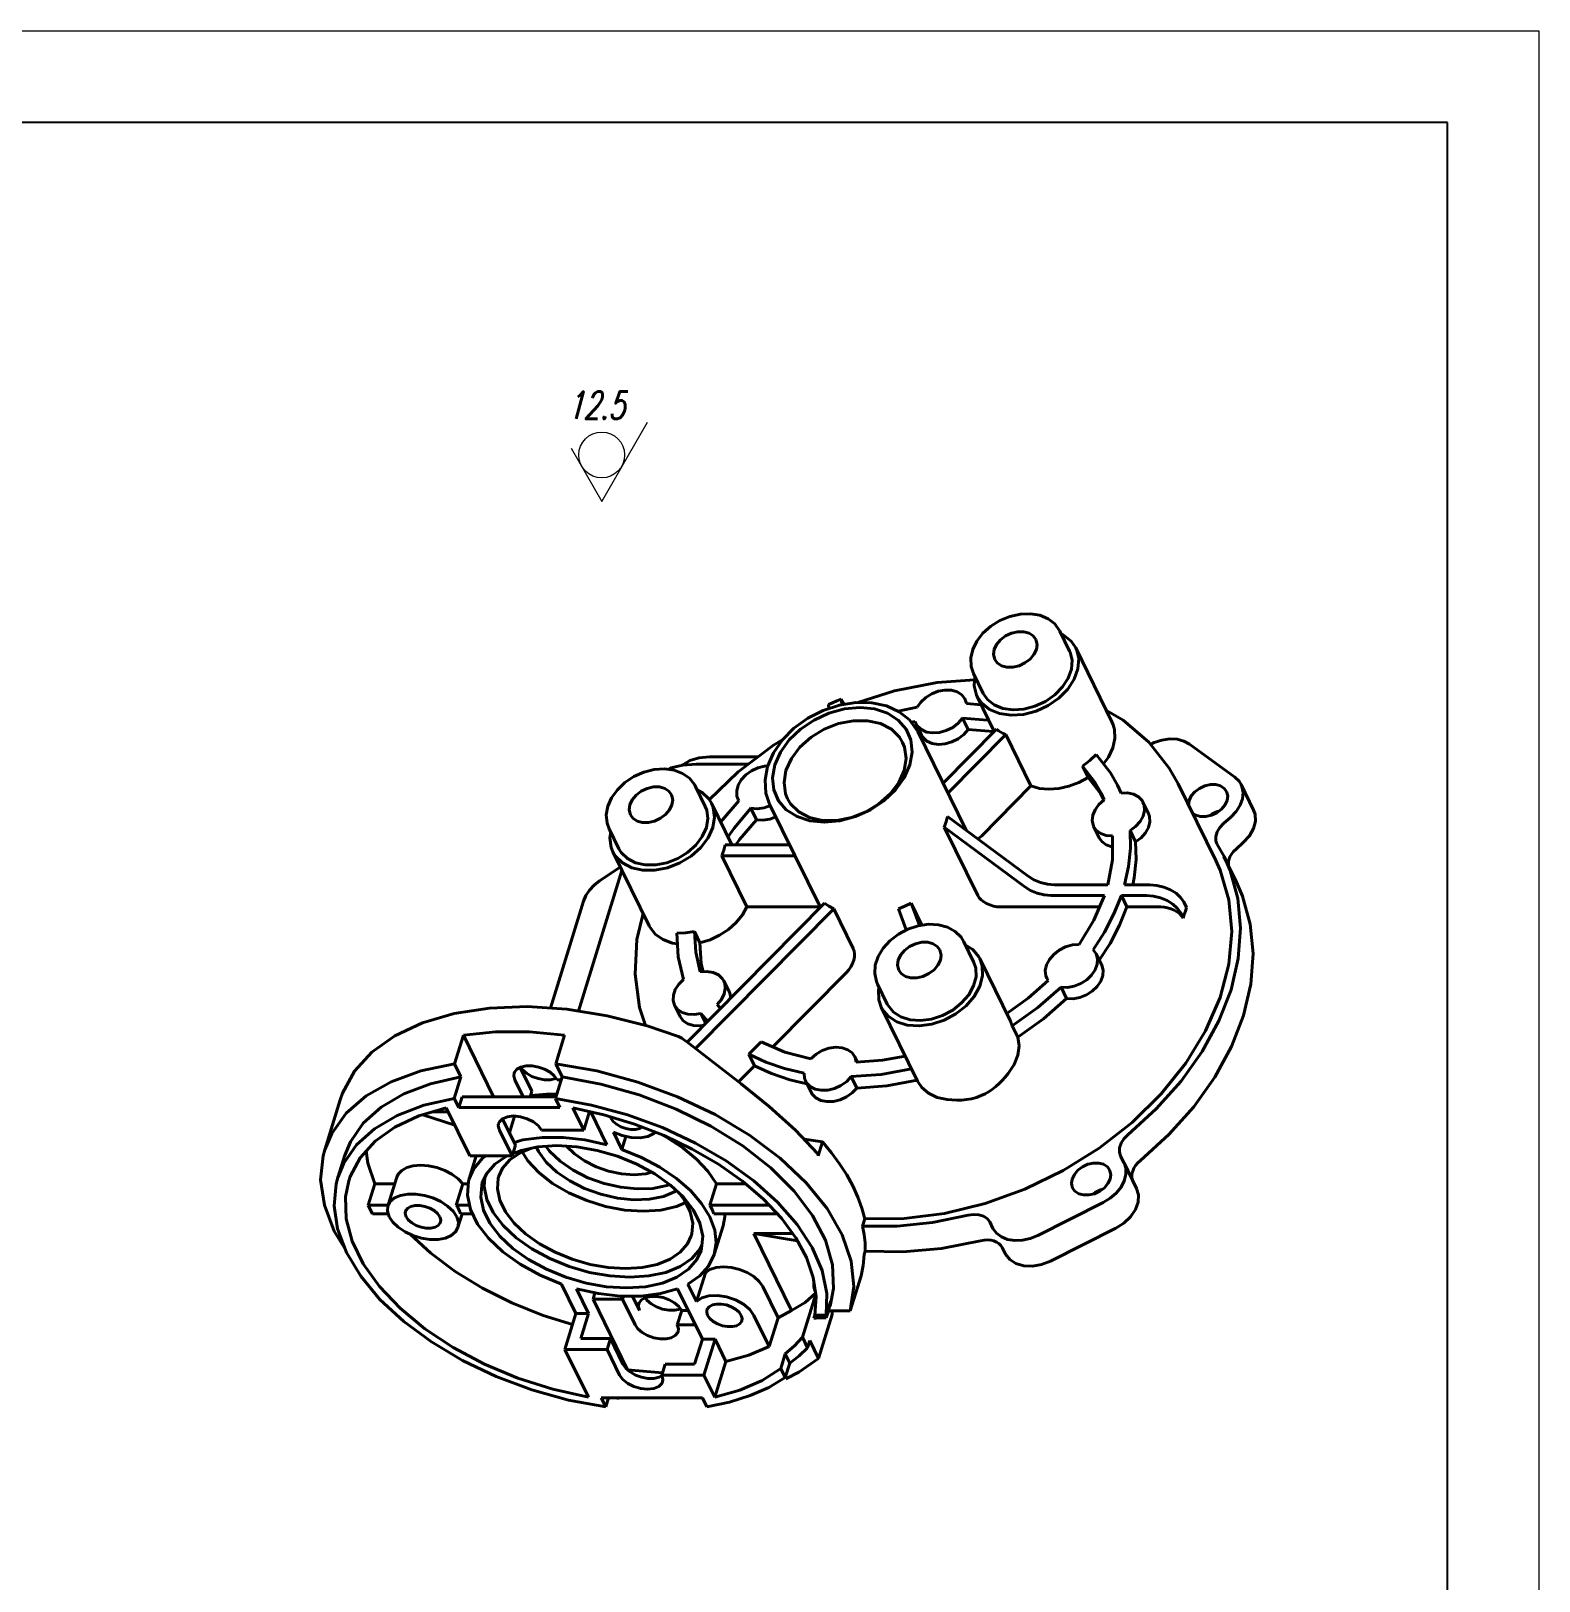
# Model space of a CAD drawing. Header units: millimetres. Extents: x 0 to 1767, y 0 to 420.
# Drawn here: x 429.4 to 594, y 250.8 to 420 of the extents above; entities that cross this region are included whole.
import ezdxf

# ---------------------------------------------------------------- set-up
doc = ezdxf.new("R2010")
doc.units = ezdxf.units.MM
doc.linetypes.add('SOLID', pattern=[0])
for name, color, linetype, lineweight in [('尺寸线', 1, 'Continuous', 13), ('粗实线', 7, 'Continuous', 40), ('细实线', 8, 'Continuous', 13)]:
    doc.layers.add(name, color=color, linetype=linetype, lineweight=lineweight)
doc.layers.add('边框线', color=5, linetype='Continuous')
doc.styles.add('单线体标注', font='txt.shx', dxfattribs={"width": 0.7, "oblique": 15, "height": 3, "bigfont": 'gbcbig.shx'})

# ---------------------------------------------------------------- blocks, each defined once
blk = doc.blocks.new('粗糙度1')
at = {"layer": '尺寸线'}
for p, q in [((0, 0), (5, 8.66)), ((-3.35, 5.81), (0, 0))]:
    blk.add_line(p, q, dxfattribs=at)
blk.add_circle((0, 5.07), 2.5, dxfattribs=at)

msp = doc.modelspace()

# ---------------------------------------------------------------- linework, layer by layer
at = {"layer": '粗实线'}
for p, q in [((542.758, 352.304), (541.691, 354.48)), ((542.066, 354.062), (541.853, 354.149)), ((547.419, 344.51), (543.432, 352.635)), ((533.332, 347.679), (532.264, 349.854)), ((531.507, 346.555), (531.361, 347.025)), ((534.535, 343.524), (532.659, 347.348)), ((526.1, 346.162), (524.027, 345.744)), ((533.11, 346.428), (531.507, 346.555)), ((531.595, 346.548), (531.575, 346.589)), ((525.473, 344.517), (525.885, 344.609)), ((525.885, 344.609), (525.976, 344.379)), ((526.585, 343.138), (525.975, 344.381)), ((525.976, 344.379), (526.145, 344.11)), ((528.945, 337.865), (534.768, 343.76)), ((531.689, 343.743), (531.079, 344.987)), ((531.464, 332.732), (526.168, 343.524)), ((526.476, 343.361), (526.27, 343.315)), ((529.474, 336.786), (535.783, 343.173)), ((538.529, 337.578), (535.783, 343.173)), ((560.784, 338.544), (555.859, 342.138)), ((503.457, 340.751), (508.726, 340.751)), ((510.424, 341.192), (509.781, 339.706)), ((501.968, 339.955), (507.675, 339.955)), ((509.801, 339.753), (509.454, 339.735)), ((544.765, 338.504), (544.155, 339.747)), ((546.114, 336.748), (544.765, 338.504)), ((502.978, 335.345), (501.91, 337.52)), ((506.411, 337.049), (506.436, 336.471)), ((538.529, 337.578), (533.119, 332.102)), ((548.371, 336.793), (547.986, 337.651)), ((554.594, 337.805), (558.712, 329.413)), ((562.842, 334.942), (561.469, 337.739)), ((492.757, 336.29), (492.344, 335.355)), ((505.88, 331.133), (503.651, 335.675)), ((506.646, 335.956), (504.657, 333.624)), ((506.436, 336.471), (506.562, 336.107)), ((506.562, 336.107), (506.646, 335.956)), ((508.569, 333.887), (507.959, 335.13)), ((509.401, 335.187), (510.088, 335.431)), ((515.548, 324.305), (510.009, 335.594)), ((546.508, 336.046), (546.114, 336.748)), ((546.191, 336.769), (546.516, 336.051)), ((551.376, 334.549), (550.766, 335.792)), ((538.226, 327.714), (529.428, 334.241)), ((559.55, 333.482), (560.341, 334.18)), ((493.551, 330.719), (492.484, 332.895)), ((537.863, 326.539), (529.065, 333.066)), ((532.726, 325.607), (529.065, 333.066)), ((545.99, 331.906), (545.38, 333.149)), ((549.96, 331.461), (549.35, 332.704)), ((496.847, 322.302), (492.878, 330.389)), ((512.198, 331.133), (505.149, 331.133)), ((559.611, 329.851), (558.844, 331.259)), ((560.922, 330.684), (561.713, 331.383)), ((493.887, 328.334), (489.145, 312.989)), ((493.698, 328.717), (491.447, 327.2)), ((507.532, 324.364), (504.786, 329.958)), ((512.774, 329.958), (504.786, 329.958)), ((560.983, 327.057), (559.61, 329.854)), ((541.08, 326.782), (546.923, 326.782)), ((548.766, 326.782), (551.53, 326.782)), ((489.683, 324.985), (486.075, 313.31)), ((540.716, 325.607), (546.56, 325.607)), ((548.403, 325.607), (551.167, 325.607)), ((549.013, 324.364), (548.403, 325.607)), ((501.013, 309.591), (515.993, 324.755)), ((501.918, 308.893), (517.008, 324.168)), ((507.532, 324.364), (514.967, 324.364)), ((519.143, 319.816), (517.008, 324.168)), ((524.072, 324.168), (524.925, 321.863)), ((526.627, 322.357), (525.45, 324.755)), ((525.45, 324.755), (526.352, 322.317)), ((546.023, 324.364), (535.183, 324.364)), ((552.698, 324.364), (549.013, 324.364)), ((554.846, 323.742), (555.151, 323.121)), ((555.209, 324.917), (555.514, 324.296)), ((496.846, 322.304), (496.95, 322.11)), ((502.403, 320.444), (501.793, 321.687)), ((532.277, 318.385), (531.209, 320.561)), ((536.305, 311.878), (532.95, 318.716)), ((545.651, 319.24), (545.326, 319.685)), ((546.261, 317.996), (545.651, 319.24)), ((510.368, 309.072), (518.409, 317.212)), ((540.264, 316.599), (540.425, 316.338)), ((505.616, 315.04), (505.006, 316.283)), ((522.85, 313.76), (521.783, 315.935)), ((542.431, 314.352), (541.82, 315.595)), ((500.23, 312.397), (499.62, 313.64)), ((504.652, 313.275), (504.263, 313.708)), ((526.143, 305.348), (522.177, 313.429)), ((503.047, 311.65), (502.513, 312.736)), ((502.513, 312.736), (503.249, 311.854)), ((536.499, 311.378), (536.305, 311.879)), ((475.602, 307.24), (476.571, 310.373)), ((479.873, 303.645), (476.571, 310.373)), ((487.623, 310.373), (486.655, 307.24)), ((500.063, 310.213), (500.064, 310.212)), ((537.11, 310.135), (536.499, 311.378)), ((507.737, 308.27), (509.078, 309.627)), ((508.347, 307.027), (507.737, 308.27)), ((476.304, 305.81), (475.602, 307.24)), ((484.059, 304.236), (482.781, 306.84)), ((491.146, 306.448), (486.655, 307.24)), ((486.655, 307.24), (487.357, 305.81)), ((495.612, 305.239), (491.146, 306.448)), ((506.611, 305.269), (508.347, 307.027)), ((519.596, 307.412), (519.304, 308.007)), ((476.304, 305.81), (475.578, 303.46)), ((483.096, 303.645), (482.202, 305.466)), ((487.357, 305.81), (486.631, 303.46)), ((486.639, 305.619), (486.683, 305.644)), ((486.808, 305.466), (487.251, 305.466)), ((499.947, 303.642), (495.612, 305.239)), ((514.528, 304.121), (513.918, 305.364)), ((519.533, 304.59), (518.923, 305.833)), ((463.127, 303.309), (461.432, 297.826)), ((475.578, 303.46), (472.27, 302.712)), ((476.064, 302.47), (475.578, 303.46)), ((476.427, 303.645), (476.064, 302.47)), ((486.688, 303.645), (476.427, 303.645)), ((484.059, 304.236), (483.876, 303.645)), ((483.952, 303.769), (483.987, 303.645)), ((486.631, 303.46), (487.117, 302.47)), ((472.16, 301.672), (475.631, 300.537)), ((473.187, 301.973), (474.926, 301.973)), ((474.708, 302.418), (477.275, 297.186)), ((487.117, 302.47), (476.064, 302.47)), ((480.847, 301.243), (480.871, 301.158)), ((482.163, 301.531), (481.593, 299.687)), ((488.524, 302.418), (491.908, 301.668)), ((489.718, 299.983), (488.524, 302.418)), ((490.346, 302.014), (489.718, 299.983)), ((490.488, 301.983), (492.247, 298.398)), ((492.623, 301.452), (492.664, 301.302)), ((498.306, 300.265), (494.496, 301.661)), ((481.881, 297.186), (480.508, 299.983)), ((482.244, 298.361), (480.871, 301.158)), ((485.113, 299.983), (489.718, 299.983)), ((493.881, 297.884), (492.951, 299.779)), ((482.244, 298.361), (481.881, 297.186)), ((483.072, 298.932), (482.099, 298.655)), ((483.984, 298.018), (482.756, 297.524)), ((494.319, 299.299), (493.881, 297.884)), ((515.764, 298.723), (513.775, 298.991)), ((515.764, 298.723), (515.288, 297.183)), ((463.582, 297.162), (462.856, 294.812)), ((477.981, 297.186), (477.203, 294.669)), ((477.275, 297.186), (481.881, 297.186)), ((548.312, 297.173), (548.323, 297.151)), ((548.323, 297.151), (548.682, 296.452)), ((548.682, 296.452), (548.7, 296.417)), ((548.699, 296.417), (550.072, 293.62)), ((469.305, 294.849), (468.374, 291.84)), ((477.203, 294.668), (477.123, 294.375)), ((466.92, 294.135), (466.194, 291.785)), ((466.92, 294.135), (469.084, 294.135)), ((476.516, 294.135), (475.79, 291.785)), ((476.516, 294.135), (477.105, 294.135)), ((477.123, 294.375), (477.01, 292.892)), ((504.195, 294.135), (503.469, 291.785)), ((504.195, 294.135), (507.37, 294.135)), ((468.357, 291.785), (466.194, 291.785)), ((477.25, 291.785), (475.79, 291.785)), ((509.962, 291.785), (503.469, 291.785)), ((546.428, 292.088), (539.282, 288.494)), ((468.375, 290.852), (466.652, 290.852)), ((476.443, 290.852), (475.98, 289.354)), ((477.583, 290.852), (476.248, 290.852)), ((510.841, 290.852), (503.926, 290.852)), ((504.923, 289.535), (503.955, 286.402)), ((520.404, 290.299), (520.161, 289.514)), ((534.388, 289.263), (534.029, 289.962)), ((512.381, 280.307), (508.264, 288.696)), ((508.264, 288.696), (512.527, 288.696)), ((508.264, 288.696), (513.035, 287.921)), ((547.801, 289.291), (540.654, 285.697)), ((502.615, 287.434), (502.428, 287.028)), ((520.445, 286.792), (520.324, 286.399)), ((535.761, 286.466), (535.402, 287.165)), ((502.023, 281.291), (502.992, 284.424)), ((502.89, 284.632), (502.992, 284.424)), ((488.857, 279.968), (487.277, 283.187)), ((488.911, 282.672), (490.239, 279.968)), ((502.664, 277.171), (499.964, 282.672)), ((501.093, 283.187), (502.023, 281.291)), ((509.265, 282.902), (510.938, 279.494)), ((514.856, 283.329), (514.837, 283.294)), ((516.983, 282.698), (516.608, 280.778)), ((519.983, 284.081), (518.804, 280.266)), ((490.935, 282.222), (490.723, 281.534)), ((490.723, 281.534), (494.503, 273.83)), ((493.946, 281.534), (490.723, 281.534)), ((494.049, 281.867), (493.946, 281.534)), ((493.946, 281.534), (495.319, 278.737)), ((495.036, 281.867), (495.803, 280.304)), ((515.033, 282.09), (513.577, 277.378)), ((515.074, 282.221), (514.956, 282.46)), ((516.674, 281.347), (516.19, 279.781)), ((488.857, 279.968), (487.647, 276.051)), ((488.857, 279.968), (490.239, 279.968)), ((489.391, 277.226), (490.239, 279.968)), ((500.409, 280.304), (499.924, 278.737)), ((500.284, 280.481), (500.24, 280.457)), ((500.409, 280.304), (501.126, 280.304)), ((508.297, 279.769), (509.97, 276.36)), ((510.938, 279.494), (509.97, 276.36)), ((514.835, 279.453), (514.953, 279.772)), ((514.93, 279.781), (516.19, 279.781)), ((516.192, 279.483), (515.308, 279.483)), ((516.82, 279.867), (515.337, 275.069)), ((516.192, 279.483), (516.366, 279.992)), ((518.804, 280.266), (516.451, 280.266)), ((499.924, 278.737), (501.895, 278.737)), ((487.647, 276.051), (492.252, 276.051)), ((490.214, 270.819), (487.647, 276.051)), ((492.615, 277.226), (489.391, 277.226)), ((492.615, 277.226), (492.252, 276.051)), ((492.252, 276.051), (493.625, 273.254)), ((492.615, 277.226), (493.988, 274.429)), ((502.664, 277.171), (501.817, 274.429)), ((504.046, 277.171), (502.664, 277.171)), ((504.046, 277.171), (502.835, 273.254)), ((504.046, 277.171), (505.24, 274.736)), ((513.577, 277.378), (514.142, 276.227)), ((514.384, 277.011), (514.142, 276.227)), ((514.384, 277.011), (515.337, 275.069)), ((494.296, 273.991), (493.988, 274.429)), ((498.593, 274.429), (498.23, 273.254)), ((498.593, 274.429), (501.817, 274.429)), ((505.24, 274.736), (504.03, 270.819)), ((511.712, 275.549), (511.228, 273.982)), ((512.202, 274.551), (511.712, 275.549)), ((512.202, 274.551), (511.717, 272.985)), ((494.503, 273.83), (494.499, 273.817)), ((494.503, 273.83), (498.306, 273.499)), ((498.23, 273.254), (502.835, 273.254)), ((502.835, 273.254), (504.03, 270.819)), ((511.717, 272.985), (511.228, 273.982)), ((506.768, 271.601), (504.03, 270.819)), ((502.674, 270.767), (491.621, 270.767)), ((491.621, 270.767), (492.107, 269.777)), ((492.413, 270.767), (492.107, 269.777)), ((493.134, 270.767), (493.535, 270.697)), ((493.5, 270.767), (493.535, 270.697)), ((493.557, 270.767), (493.535, 270.697)), ((503.16, 269.777), (502.674, 270.767))]:
    msp.add_line(p, q, dxfattribs=at)
for points in [[(540.411, 355.822), (539.507, 356.202), (538.479, 356.377), (537.376, 356.339), (536.243, 356.09), (535.146, 355.642), (534.144, 355.019), (533.288, 354.255), (532.621, 353.388), (532.177, 352.473), (531.969, 351.542), (532.008, 350.631), (532.264, 349.855)], [(541.691, 354.479), (541.137, 355.262), (540.411, 355.822)], [(534.522, 352.478), (534.786, 353.03), (535.215, 353.537), (535.774, 353.958), (536.419, 354.259), (537.096, 354.416), (537.752, 354.416), (538.332, 354.259), (538.79, 353.958), (539.07, 353.579)], [(542.066, 354.062), (542.921, 353.381), (543.432, 352.634)], [(543.432, 352.634), (543.492, 352.503), (543.747, 351.48), (543.671, 350.37), (543.267, 349.238), (542.56, 348.149), (541.591, 347.168), (540.415, 346.351), (539.102, 345.745), (537.728, 345.387), (536.371, 345.295), (535.113, 345.477), (534.024, 345.921)], [(534.581, 351.377), (534.445, 351.926), (534.522, 352.478)], [(542.759, 352.304), (542.811, 352.189), (543.034, 351.294), (542.967, 350.322), (542.614, 349.332), (541.996, 348.38), (541.148, 347.521), (540.119, 346.806), (538.97, 346.276), (537.767, 345.962), (536.581, 345.882), (535.479, 346.041), (534.527, 346.43)], [(539.128, 352.478), (538.864, 351.926), (538.435, 351.419), (537.876, 350.998), (537.231, 350.697), (536.554, 350.54), (535.898, 350.54), (535.318, 350.697), (534.86, 350.998), (534.581, 351.377)], [(539.07, 353.579), (539.205, 353.03), (539.128, 352.478)], [(519.628, 346.688), (523.635, 347.968), (528.284, 348.879), (532.389, 349.172)], [(532.415, 349.547), (532.343, 348.503), (532.598, 347.48), (532.659, 347.349)], [(517.801, 347.05), (517.356, 346.867), (516.863, 346.656), (516.422, 346.462)], [(517.955, 346.459), (517.898, 346.618), (517.808, 346.923), (517.801, 347.05)], [(517.801, 347.05), (517.867, 346.985), (518.013, 346.739), (518.141, 346.488)], [(531.361, 347.025), (531.33, 347.085), (530.979, 347.523), (530.475, 347.841), (529.851, 348.019), (529.15, 348.044), (528.417, 347.914), (527.701, 347.639), (527.049, 347.237), (526.503, 346.733), (526.1, 346.162)], [(532.659, 347.349), (533.169, 346.602), (534.024, 345.921)], [(533.332, 347.679), (533.779, 347.026), (534.527, 346.43)], [(526.169, 343.522), (525.292, 344.776), (524.165, 345.681), (522.778, 346.317), (521.173, 346.661), (519.429, 346.691), (517.628, 346.407), (515.847, 345.822), (514.168, 344.964), (512.663, 343.873), (511.399, 342.6), (510.424, 341.192)], [(510.567, 339.87), (511.183, 341.264), (512.137, 342.589), (513.382, 343.777), (514.855, 344.769), (516.483, 345.516), (518.184, 345.979), (519.872, 346.136), (521.463, 345.979), (522.877, 345.516), (524.044, 344.769), (524.904, 343.777), (525.415, 342.589), (525.55, 341.264), (525.304, 339.87)], [(516.517, 346.042), (516.43, 346.335), (516.422, 346.462)], [(546.785, 345.801), (548.586, 344.758), (551.406, 342.342), (553.636, 339.512), (554.594, 337.806)], [(511.793, 339.248), (512.386, 340.56), (513.319, 341.796), (514.538, 342.884), (515.973, 343.761), (517.539, 344.375), (519.146, 344.691), (520.7, 344.691), (522.111, 344.375), (523.298, 343.761), (524.19, 342.884), (524.525, 342.332)], [(526.145, 344.11), (526.576, 343.718), (527.148, 343.461), (527.823, 343.355), (528.556, 343.408), (529.296, 343.617), (529.993, 343.966), (530.601, 344.434), (531.079, 344.987)], [(531.689, 343.743), (531.212, 343.19), (530.603, 342.723), (529.906, 342.374), (529.166, 342.165), (528.433, 342.112), (527.758, 342.218), (527.186, 342.475), (526.755, 342.866), (526.587, 343.136)], [(531.079, 344.987), (533.794, 344.769), (533.939, 344.74)], [(534.515, 343.504), (534.404, 343.526), (531.689, 343.743)], [(534.768, 343.76), (534.997, 343.591), (535.244, 343.435)], [(546.444, 340.002), (546.99, 340.722), (547.478, 341.733), (547.708, 342.753), (547.668, 343.733)], [(547.668, 343.733), (547.525, 344.261), (547.418, 344.512)], [(503.41, 336.073), (506.585, 339.13), (510.419, 342.033), (511.43, 342.631)], [(524.525, 342.332), (524.737, 341.796), (524.906, 340.56), (524.688, 339.248)], [(535.244, 343.435), (535.507, 343.295), (535.783, 343.173)], [(555.859, 342.138), (555.239, 342.473), (554.501, 342.664), (553.692, 342.699), (552.837, 342.576), (551.997, 342.305), (551.597, 342.099)], [(503.457, 340.751), (502.312, 340.653), (501.309, 340.361), (500.514, 339.893), (500.462, 339.835)], [(544.155, 339.747), (544.956, 340.339), (545.656, 341.01)], [(547.986, 337.651), (547.215, 339.016), (545.656, 341.01)], [(501.911, 337.519), (501.805, 337.716), (501.245, 338.411), (500.488, 338.941), (499.568, 339.285), (498.514, 339.426), (497.393, 339.351), (496.264, 339.065), (495.184, 338.586), (494.209, 337.94), (493.389, 337.164), (492.757, 336.29)], [(501.968, 339.955), (500.529, 339.851), (499.232, 339.538), (498.885, 339.376)], [(509.454, 339.735), (508.722, 339.548), (508.025, 339.221), (507.409, 338.775), (506.915, 338.241), (506.575, 337.652), (506.411, 337.049)], [(509.781, 339.706), (509.504, 338.224), (509.6, 336.793), (510.008, 335.596)], [(525.304, 339.87), (524.688, 338.475), (523.734, 337.151), (522.489, 335.962), (521.016, 334.97), (519.388, 334.224), (517.687, 333.76), (515.999, 333.603), (514.408, 333.76), (512.994, 334.224), (511.827, 334.97), (510.967, 335.962), (510.457, 337.151), (510.321, 338.475), (510.567, 339.87)], [(511.957, 336.164), (511.744, 336.7), (511.575, 337.936), (511.793, 339.248)], [(524.688, 339.248), (524.095, 337.936), (523.162, 336.7), (521.943, 335.612), (520.509, 334.735), (518.943, 334.121), (517.336, 333.805), (515.781, 333.805), (514.37, 334.121), (513.184, 334.735), (512.291, 335.612), (511.957, 336.164)], [(538.529, 337.578), (539.46, 337.31), (540.489, 337.211), (541.574, 337.287), (542.675, 337.535), (543.752, 337.945), (544.765, 338.504)], [(544.155, 339.747), (545.504, 337.991), (546.191, 336.769)], [(561.469, 337.739), (561.259, 338.08), (560.784, 338.544)], [(494.742, 335.518), (495.005, 336.07), (495.434, 336.577), (495.994, 336.998), (496.638, 337.3), (497.316, 337.457), (497.971, 337.457), (498.551, 337.3), (499.01, 336.998), (499.289, 336.619)], [(502.083, 337.167), (502.599, 336.9), (503.364, 336.149), (503.651, 335.675)], [(550.766, 335.792), (550.662, 335.973), (550.269, 336.383), (549.732, 336.668), (549.085, 336.808), (548.371, 336.793)], [(555.806, 335.977), (556.043, 336.474), (556.429, 336.93), (556.932, 337.309), (557.512, 337.58), (558.122, 337.722), (558.712, 337.722), (559.234, 337.58), (559.647, 337.309), (559.898, 336.968)], [(559.898, 336.968), (560.02, 336.474), (559.95, 335.977)], [(560.341, 334.18), (560.925, 334.795), (561.358, 335.473), (561.615, 336.171), (561.686, 336.865), (561.565, 337.508), (561.469, 337.739)], [(492.344, 335.355), (492.177, 334.421), (492.259, 333.521), (492.483, 332.896)], [(494.8, 334.417), (494.664, 334.967), (494.742, 335.518)], [(499.347, 335.518), (499.083, 334.967), (498.654, 334.46), (498.095, 334.038), (497.45, 333.737), (496.773, 333.58), (496.118, 333.58), (495.537, 333.737), (495.079, 334.038), (494.8, 334.417)], [(499.289, 336.619), (499.424, 336.07), (499.347, 335.518)], [(502.977, 335.345), (503.137, 334.943), (503.264, 334.016), (503.1, 333.032)], [(503.651, 335.675), (503.833, 335.216), (503.978, 334.157), (503.791, 333.032)], [(505.457, 331.994), (506.122, 332.972), (507.959, 335.13)], [(507.959, 335.13), (508.66, 335.079), (509.401, 335.187)], [(546.516, 336.051), (545.951, 335.549), (545.529, 334.973), (545.28, 334.364), (545.22, 333.763), (545.352, 333.209), (545.38, 333.149)], [(549.35, 332.704), (549.958, 333.156), (550.442, 333.695), (550.771, 334.286), (550.921, 334.888), (550.884, 335.463), (550.766, 335.792)], [(555.737, 335.476), (555.736, 335.481), (555.806, 335.977)], [(559.95, 335.977), (559.713, 335.481), (559.327, 335.024), (558.823, 334.645), (558.243, 334.374), (557.634, 334.233), (557.044, 334.233), (556.522, 334.374), (556.162, 334.61)], [(508.569, 333.887), (506.733, 331.729), (506.327, 331.133)], [(510.698, 334.188), (510.011, 333.944), (509.27, 333.836), (508.569, 333.887)], [(529.065, 333.066), (529.142, 333.262), (529.212, 333.458), (529.276, 333.654)], [(529.276, 333.654), (529.333, 333.85), (529.384, 334.045), (529.428, 334.241)], [(551.376, 334.549), (551.495, 334.22), (551.532, 333.645), (551.381, 333.042), (551.052, 332.452), (550.568, 331.913), (549.96, 331.461)], [(558.068, 334.333), (558.305, 334.512), (558.885, 334.783), (559.061, 334.824)], [(558.844, 331.259), (558.734, 331.586), (558.721, 332.062), (558.861, 332.56), (559.142, 333.042), (559.55, 333.482)], [(561.713, 331.383), (562.381, 332.108), (562.836, 332.907), (563.047, 333.724), (562.999, 334.504), (562.841, 334.942)], [(492.657, 332.542), (492.551, 331.907), (492.696, 330.848), (492.879, 330.389)], [(492.879, 330.389), (493.165, 329.915), (493.93, 329.164), (494.947, 328.637), (496.157, 328.366), (497.489, 328.366), (498.866, 328.637), (500.209, 329.164), (501.438, 329.915), (502.483, 330.848), (503.283, 331.907), (503.791, 333.032)], [(493.552, 330.719), (493.802, 330.305), (494.472, 329.647), (495.362, 329.187), (496.42, 328.949), (497.586, 328.949), (498.791, 329.187), (499.966, 329.647), (501.041, 330.305), (501.956, 331.121), (502.655, 332.048), (503.1, 333.032)], [(532.734, 331.79), (532.845, 331.861), (533.119, 332.102)], [(545.38, 333.149), (545.669, 332.74), (546.148, 332.388), (546.758, 332.178), (547.456, 332.122)], [(547.443, 330.929), (547.368, 330.935), (546.758, 331.145), (546.279, 331.497), (545.99, 331.906)], [(547.456, 332.122), (547.428, 329.486), (546.923, 326.782)], [(548.766, 326.782), (549.2, 328.787), (549.396, 330.766), (549.35, 332.704)], [(504.786, 329.958), (504.909, 330.25), (505.011, 330.546)], [(505.011, 330.546), (505.091, 330.841), (505.149, 331.133)], [(549.96, 331.461), (550.006, 329.523), (549.811, 327.544), (549.645, 326.782)], [(560.1, 328.855), (560.089, 328.904), (560.087, 329.204), (560.145, 329.513), (560.261, 329.824), (560.432, 330.127), (560.655, 330.416), (560.922, 330.684)], [(558.712, 329.413), (559.178, 328.377), (560.137, 325.138), (560.46, 321.691), (560.138, 318.11), (559.18, 314.47), (557.606, 310.847), (555.447, 307.319), (552.752, 303.96), (549.575, 300.841), (545.984, 298.028), (542.056, 295.579), (537.872, 293.548), (533.522, 291.976), (529.097, 290.898), (524.691, 290.335), (520.404, 290.299)], [(561.11, 325.281), (560.268, 328.332), (559.611, 329.851)], [(491.447, 327.2), (490.841, 326.725), (490.334, 326.184), (489.943, 325.596), (489.683, 324.985)], [(538.226, 327.714), (538.858, 327.327), (539.574, 327.032), (540.33, 326.846), (541.08, 326.782)], [(550.48, 296.677), (553.595, 299.502), (556.323, 302.553), (558.617, 305.777), (560.437, 309.118), (561.752, 312.518), (562.539, 315.918), (562.784, 319.259), (562.483, 322.484), (561.64, 325.535), (560.984, 327.053)], [(551.53, 326.782), (552.278, 326.718), (553.035, 326.532), (553.752, 326.236), (554.381, 325.85), (554.877, 325.4), (555.209, 324.917)], [(532.726, 325.607), (532.88, 325.364), (533.101, 325.13), (533.377, 324.915), (533.7, 324.727), (534.055, 324.573), (534.431, 324.458), (534.812, 324.387), (535.183, 324.364)], [(537.863, 326.539), (538.495, 326.152), (539.211, 325.857), (539.967, 325.671), (540.716, 325.607)], [(546.56, 325.607), (545.393, 322.903), (543.792, 320.266)], [(545.326, 319.685), (546.57, 321.622), (547.598, 323.601), (548.403, 325.607)], [(549.107, 299.474), (552.222, 302.299), (554.95, 305.349), (557.244, 308.573), (559.064, 311.914), (560.379, 315.314), (561.166, 318.714), (561.411, 322.056), (561.11, 325.281)], [(551.167, 325.607), (551.914, 325.543), (552.672, 325.357), (553.389, 325.061), (554.018, 324.675), (554.514, 324.225), (554.846, 323.742)], [(495.31, 317.009), (495.526, 320.808), (496.196, 323.627)], [(502.403, 320.444), (503.497, 320.783), (504.542, 321.278), (505.502, 321.909), (506.34, 322.653), (507.026, 323.482), (507.532, 324.364)], [(514.967, 324.364), (515.315, 324.387), (515.489, 324.427)], [(515.993, 324.755), (516.481, 324.439), (517.008, 324.168)], [(524.072, 324.168), (524.769, 324.44), (525.45, 324.755)], [(549.013, 324.364), (548.208, 322.358), (547.18, 320.379), (545.997, 318.536)], [(552.698, 324.364), (553.068, 324.34), (553.449, 324.269), (553.824, 324.154), (554.18, 323.999), (554.502, 323.811), (554.778, 323.596), (554.997, 323.362), (555.151, 323.121)], [(555.51, 324.304), (555.396, 323.913), (555.275, 323.521), (555.147, 323.129)], [(496.95, 322.11), (497.547, 321.368), (498.365, 320.795), (499.366, 320.419), (499.956, 320.335)], [(499.893, 321.5), (500.832, 321.527), (501.793, 321.687)], [(502.436, 317.258), (501.933, 319.416), (501.793, 321.687)], [(525.108, 321.93), (524.064, 321.378), (523.145, 320.671), (522.397, 319.846), (521.857, 318.949), (521.545, 318.012), (521.479, 317.086), (521.662, 316.216), (521.783, 315.934)], [(531.208, 320.562), (530.905, 321.053), (530.257, 321.689), (529.421, 322.149), (528.444, 322.41), (527.362, 322.462), (526.23, 322.3), (525.108, 321.93)], [(499.893, 321.5), (500.033, 318.901), (500.612, 316.432)], [(502.403, 320.444), (502.543, 318.173), (502.74, 317.329)], [(524.041, 318.559), (524.304, 319.111), (524.733, 319.618), (525.293, 320.039), (525.937, 320.34), (526.615, 320.497), (527.27, 320.497), (527.85, 320.34), (528.309, 320.039), (528.588, 319.66)], [(532.949, 318.716), (532.854, 318.896), (532.184, 319.713), (531.366, 320.24)], [(543.792, 320.266), (543.06, 320.211), (542.32, 320), (541.623, 319.649), (541.017, 319.18), (540.542, 318.626), (540.231, 318.024), (540.104, 317.415), (540.17, 316.84), (540.264, 316.599)], [(518.409, 317.212), (518.66, 317.501), (518.877, 317.827), (519.053, 318.177), (519.181, 318.537), (519.256, 318.895), (519.275, 319.236), (519.237, 319.547), (519.143, 319.816)], [(524.099, 317.458), (523.963, 318.007), (524.041, 318.559)], [(528.646, 318.559), (528.382, 318.007), (527.953, 317.5), (527.394, 317.079), (526.749, 316.778), (526.072, 316.62), (525.417, 316.62), (524.836, 316.778), (524.378, 317.079), (524.099, 317.458)], [(528.588, 319.66), (528.723, 319.111), (528.646, 318.559)], [(528.881, 312.511), (529.997, 313.107), (530.971, 313.874), (531.748, 314.77), (532.281, 315.742), (532.54, 316.732), (532.51, 317.684), (532.276, 318.386)], [(529.069, 312.002), (530.344, 312.683), (531.458, 313.56), (532.345, 314.584), (532.955, 315.694), (533.251, 316.826), (533.217, 317.915), (532.949, 318.716)], [(541.82, 315.595), (542.525, 315.581), (543.258, 315.721), (543.972, 316.005), (544.619, 316.416), (545.156, 316.925), (545.548, 317.5), (545.77, 318.103), (545.806, 318.693), (545.651, 319.24)], [(496.468, 311.42), (495.794, 313.378), (495.31, 317.009)], [(505.006, 316.283), (504.842, 316.548), (504.413, 316.942), (503.843, 317.201), (503.168, 317.309), (502.436, 317.258)], [(546.261, 317.996), (546.416, 317.45), (546.38, 316.86), (546.158, 316.257), (545.766, 315.682), (545.229, 315.173), (544.582, 314.762), (543.869, 314.477), (543.135, 314.338), (542.431, 314.352)], [(500.612, 316.432), (500.084, 315.917), (499.702, 315.339), (499.493, 314.736), (499.47, 314.148), (499.62, 313.64)], [(504.263, 313.708), (504.735, 314.263), (505.044, 314.865), (505.168, 315.473), (505.099, 316.048), (505.006, 316.283)], [(505.616, 315.04), (505.709, 314.804), (505.759, 314.395)], [(522.178, 313.428), (521.91, 314.23), (521.876, 315.319), (521.949, 315.597)], [(540.425, 316.338), (538.213, 314.397), (535.891, 312.723)], [(536.499, 311.378), (539.291, 313.373), (541.82, 315.595)], [(500.065, 310.212), (496.651, 311.373), (492.261, 312.489), (487.858, 313.195), (483.547, 313.474), (479.418, 313.318), (475.568, 312.726), (472.096, 311.712), (469.076, 310.296), (466.585, 308.515), (464.677, 306.415), (463.38, 304.032), (463.126, 303.305)], [(499.62, 313.64), (499.974, 313.168), (500.469, 312.841), (501.085, 312.653), (501.782, 312.618), (502.513, 312.736)], [(529.069, 312.002), (527.706, 311.558), (526.335, 311.376), (525.035, 311.467), (523.882, 311.826), (522.943, 312.432), (522.273, 313.249), (522.178, 313.428)], [(528.881, 312.511), (527.688, 312.122), (526.488, 311.963), (525.351, 312.043), (524.342, 312.357), (523.521, 312.887), (522.934, 313.602), (522.851, 313.759)], [(542.431, 314.352), (539.901, 312.129), (537.11, 310.135)], [(502.848, 311.448), (502.392, 311.374), (501.695, 311.41), (501.079, 311.597), (500.584, 311.925), (500.23, 312.397)], [(487.623, 310.373), (483.786, 310.708), (480.079, 310.708), (476.571, 310.373)], [(506.909, 305.039), (500.926, 309.659), (500.746, 309.795), (500.578, 309.914), (500.422, 310.02), (500.276, 310.109), (500.142, 310.179), (500.065, 310.212)], [(536.06, 306.169), (536.706, 307.149), (537.106, 308.169), (537.243, 309.18), (537.11, 310.135)], [(507.737, 308.27), (509.603, 307.404), (511.616, 306.721), (513.759, 306.227)], [(514.504, 307.78), (511.654, 308.519), (509.078, 309.627)], [(519.304, 308.007), (519.009, 308.422), (518.528, 308.772), (517.917, 308.98), (517.217, 309.033), (516.477, 308.928), (515.745, 308.67), (515.072, 308.279), (514.504, 307.78)], [(524.81, 308.064), (522.313, 307.619), (519.464, 307.402)], [(475.602, 307.24), (471.944, 306.464), (468.704, 305.283), (465.959, 303.725), (463.772, 301.827), (462.193, 299.631), (461.432, 297.825)], [(486.808, 305.466), (486.499, 305.904), (486.03, 306.307), (485.437, 306.641), (484.768, 306.88), (484.078, 307.005), (483.422, 307.005), (482.855, 306.88), (482.421, 306.641), (482.156, 306.307), (482.117, 306.205)], [(482.811, 306.856), (482.995, 306.595), (483.464, 306.193), (484.058, 305.859), (484.726, 305.619), (485.416, 305.495), (486.072, 305.495), (486.639, 305.619)], [(514.071, 305.052), (512.226, 305.477), (510.213, 306.16), (508.347, 307.027)], [(518.923, 305.833), (522.183, 306.079), (525.489, 306.684)], [(519.464, 307.402), (519.329, 307.955), (519.304, 308.007)], [(467.604, 302.501), (470.075, 303.95), (472.997, 305.062), (476.304, 305.81)], [(482.117, 306.205), (482.081, 305.904), (482.202, 305.466)], [(487.357, 305.81), (491.573, 305.021), (495.754, 303.838), (499.795, 302.29), (503.599, 300.415), (507.071, 298.26), (510.126, 295.876), (512.69, 293.322), (514.7, 290.662), (516.105, 287.961), (516.873, 285.284), (516.983, 282.698)], [(515.238, 297.457), (512.819, 299.994), (509.954, 302.569), (506.909, 305.039)], [(513.759, 306.227), (513.809, 305.655), (513.918, 305.364)], [(513.918, 305.364), (514.044, 305.152), (514.447, 304.749), (514.993, 304.474), (515.646, 304.345), (516.363, 304.369), (517.096, 304.547), (517.796, 304.866), (518.419, 305.304), (518.923, 305.833)], [(526.099, 305.441), (522.793, 304.836), (519.533, 304.59)], [(526.143, 305.347), (526.612, 304.648), (527.358, 304.013), (528.301, 303.566), (529.397, 303.328)], [(533.116, 303.755), (533.545, 303.959), (533.956, 304.197), (534.348, 304.466), (534.719, 304.76), (535.071, 305.077), (535.408, 305.417), (535.737, 305.781), (536.06, 306.169)], [(483.952, 303.769), (485.639, 303.908), (486.769, 303.908)], [(494.496, 301.661), (490.577, 302.734), (486.631, 303.46)], [(518.804, 280.266), (519.201, 282.909), (518.904, 285.696), (517.92, 288.561), (516.273, 291.437), (514.001, 294.253), (511.159, 296.944), (507.814, 299.444), (504.047, 301.695), (499.947, 303.642)], [(519.533, 304.59), (519.029, 304.061), (518.407, 303.622), (517.706, 303.304), (516.973, 303.126), (516.256, 303.101), (515.603, 303.231), (515.057, 303.506), (514.654, 303.909), (514.528, 304.121)], [(529.397, 303.328), (529.903, 303.283), (530.43, 303.263), (530.969, 303.275), (531.514, 303.325), (532.058, 303.419), (532.594, 303.561), (533.116, 303.755)], [(472.27, 302.712), (469.349, 301.6), (466.878, 300.151), (464.915, 298.397), (463.504, 296.377), (462.856, 294.811)], [(463.582, 297.161), (464.23, 298.726), (465.641, 300.747), (467.604, 302.501)], [(464.051, 294.443), (464.215, 294.926), (465.303, 296.972), (466.94, 298.782), (469.087, 300.315), (471.696, 301.536), (474.708, 302.418)], [(480.423, 300.721), (480.499, 300.897), (480.84, 301.24), (481.374, 301.461), (482.048, 301.537), (482.797, 301.461), (483.547, 301.24), (484.225, 300.897), (484.765, 300.463), (485.113, 299.983)], [(491.908, 301.668), (495.246, 300.658), (498.483, 299.405), (501.561, 297.93), (504.428, 296.26), (507.034, 294.423), (509.334, 292.451), (511.288, 290.378), (512.863, 288.24), (514.031, 286.074), (514.772, 283.918), (515.074, 281.808), (514.93, 279.781)], [(492.664, 301.302), (492.911, 300.952), (493.286, 300.63), (493.761, 300.362), (494.296, 300.171), (494.848, 300.071), (495.372, 300.071), (495.827, 300.171), (496.106, 300.325)], [(480.508, 299.983), (480.385, 300.463), (480.423, 300.721)], [(492.951, 299.779), (493.898, 299.392), (494.899, 299.171), (495.865, 299.135), (496.713, 299.288), (497.37, 299.615), (497.513, 299.781)], [(505.27, 296.63), (501.923, 298.576), (498.306, 300.265)], [(486.766, 298.305), (484.716, 298.173), (482.865, 297.781), (481.951, 297.413)], [(492.247, 298.398), (489.845, 298.932), (487.466, 299.204), (485.184, 299.204), (483.072, 298.932)], [(486.768, 295.414), (485.604, 296.504), (484.758, 297.66), (484.557, 298.139)], [(487.131, 296.589), (485.967, 297.679), (485.566, 298.228)], [(486.766, 298.305), (488.947, 298.173), (491.183, 297.781), (493.398, 297.141), (495.518, 296.277), (497.469, 295.218), (499.186, 293.999), (500.609, 292.662), (501.692, 291.252), (502.395, 289.818), (502.696, 288.409), (502.585, 287.072), (502.522, 286.845)], [(487.846, 298.253), (488.708, 297.399), (489.796, 296.633), (491.058, 295.993), (492.429, 295.512), (493.842, 295.213), (495.225, 295.111)], [(503.955, 286.401), (504.161, 287.672), (504.006, 289.082), (503.475, 290.534), (502.582, 291.985), (501.353, 293.396), (499.823, 294.727), (498.033, 295.94), (496.034, 297.003), (493.881, 297.884)], [(498.134, 299.54), (498.797, 299.195), (500.52, 298.063), (502.019, 296.822), (503.254, 295.501), (504.195, 294.135)], [(520.404, 290.299), (520.083, 291.486), (519.644, 292.687), (519.088, 293.896), (518.419, 295.107), (517.639, 296.317), (516.753, 297.523), (515.764, 298.723)], [(549.107, 299.474), (548.679, 299.046), (548.371, 298.57), (548.203, 298.073), (548.187, 297.59), (548.312, 297.173)], [(461.432, 297.825), (461.259, 297.188), (460.991, 294.556), (461.395, 291.795), (462.463, 288.969), (463.687, 286.941)], [(465.96, 297.698), (466.142, 296.377), (466.92, 294.135)], [(479.067, 297.186), (478.677, 296.914), (477.685, 295.731), (477.203, 294.668)], [(481.387, 297.186), (481.276, 297.141), (480.005, 296.277), (479.094, 295.218), (478.636, 294.225)], [(482.756, 297.524), (481.637, 296.763), (480.835, 295.831), (480.433, 294.957)], [(496.234, 291.139), (494.193, 291.27), (492.102, 291.659), (490.04, 292.291), (488.087, 293.142), (486.319, 294.178), (484.802, 295.36), (483.596, 296.643), (482.979, 297.613)], [(487.131, 296.589), (488.548, 295.619), (490.167, 294.8)], [(516.19, 279.781), (516.247, 282.168), (515.727, 284.651), (514.641, 287.177), (513.012, 289.691), (510.874, 292.14), (508.275, 294.469), (505.27, 296.63)], [(515.238, 297.457), (515.3, 297.323), (515.288, 297.183)], [(543.036, 294.655), (543.273, 295.152), (543.659, 295.608), (544.163, 295.987), (544.743, 296.258), (545.353, 296.4), (545.942, 296.4), (546.465, 296.258), (546.877, 295.987), (547.128, 295.646)], [(548.7, 296.417), (548.886, 295.837), (548.9, 295.159), (548.726, 294.462), (548.367, 293.767), (547.85, 293.124), (547.19, 292.552), (546.428, 292.088)], [(550.48, 296.677), (550.199, 296.417), (549.962, 296.133), (549.775, 295.833), (549.641, 295.524), (549.566, 295.214), (549.549, 294.911), (549.593, 294.621), (549.631, 294.519)], [(462.856, 294.811), (462.675, 294.136), (462.449, 291.727), (462.83, 289.202), (463.809, 286.619), (465.365, 284.035), (467.463, 281.51), (470.054, 279.101), (473.081, 276.861), (476.475, 274.84), (480.16, 273.086), (484.053, 271.637), (488.065, 270.525), (492.107, 269.777)], [(476.516, 294.135), (475.996, 294.68), (475.323, 295.172), (474.535, 295.584), (473.672, 295.896), (472.78, 296.089), (471.906, 296.155), (471.097, 296.089), (470.395, 295.896), (469.838, 295.584), (469.454, 295.172), (469.305, 294.849)], [(478.906, 294.811), (478.825, 293.837), (479.126, 292.427), (479.83, 290.993), (480.912, 289.584), (482.336, 288.247), (484.052, 287.028), (486.004, 285.968), (488.123, 285.104), (490.339, 284.465), (492.575, 284.072), (494.755, 283.94)], [(480.433, 294.957), (480.377, 294.758), (480.279, 293.581), (480.544, 292.341), (481.163, 291.079), (482.116, 289.839), (483.368, 288.662), (484.879, 287.59), (486.596, 286.657), (488.462, 285.897), (490.411, 285.334), (492.379, 284.989), (494.298, 284.872)], [(486.768, 295.414), (488.185, 294.444), (489.804, 293.625)], [(499.097, 294.061), (498.786, 293.932), (497.261, 293.627), (495.56, 293.565), (493.759, 293.746), (491.934, 294.164), (490.167, 294.8)], [(497.158, 295.387), (496.507, 295.213), (495.225, 295.111)], [(543.088, 293.664), (542.967, 294.158), (543.036, 294.655)], [(547.181, 294.655), (546.943, 294.158), (546.557, 293.702), (546.054, 293.323), (545.474, 293.052), (544.864, 292.91), (544.274, 292.91), (543.752, 293.052), (543.34, 293.323), (543.088, 293.664)], [(547.128, 295.646), (547.25, 295.152), (547.181, 294.655)], [(490.214, 270.819), (486.338, 271.701), (482.53, 272.922), (478.879, 274.455), (475.466, 276.265), (472.37, 278.31), (469.661, 280.545), (467.401, 282.918), (465.641, 285.375), (464.421, 287.86), (463.769, 290.317), (463.7, 292.691), (464.051, 294.443)], [(475.842, 290.535), (475.443, 291.13), (474.852, 291.691), (474.108, 292.183), (473.245, 292.582), (472.326, 292.86), (471.389, 293.004), (470.505, 293.004), (469.709, 292.86), (469.062, 292.582), (468.591, 292.183), (468.336, 291.716)], [(477.01, 292.892), (477.348, 291.329), (478.128, 289.741), (479.323, 288.178), (480.892, 286.695), (482.785, 285.339), (484.937, 284.157), (487.277, 283.187)], [(478.636, 294.225), (478.573, 293.999), (478.462, 292.662), (478.763, 291.252), (479.467, 289.818), (480.549, 288.409), (481.973, 287.072), (483.689, 285.853), (485.641, 284.793), (487.76, 283.929), (489.976, 283.29), (492.212, 282.897), (494.392, 282.765)], [(499.836, 293.388), (499.705, 293.29), (498.423, 292.757), (496.898, 292.452), (495.197, 292.39), (493.395, 292.571), (491.571, 292.989), (489.804, 293.625)], [(500.128, 293.114), (500.721, 292.341), (501.34, 291.079), (501.605, 289.839), (501.507, 288.662), (501.452, 288.463)], [(545.298, 293.011), (545.536, 293.19), (546.116, 293.461), (546.291, 293.502)], [(550.072, 293.619), (550.274, 292.929), (550.236, 292.131), (549.941, 291.314), (549.411, 290.534), (548.681, 289.844), (547.801, 289.291)], [(466.194, 291.785), (466.413, 291.318), (466.652, 290.852)], [(468.336, 291.716), (468.289, 291.13), (468.474, 290.535)], [(470.247, 291.126), (470.219, 290.885), (470.316, 290.535)], [(474, 290.535), (473.754, 290.885), (473.378, 291.207), (472.903, 291.475), (472.368, 291.666), (471.816, 291.766), (471.292, 291.766), (470.838, 291.666), (470.491, 291.475), (470.278, 291.207), (470.247, 291.126)], [(476.084, 291.318), (475.952, 291.554), (475.79, 291.785)], [(476.248, 290.852), (476.183, 291.083), (476.084, 291.318)], [(500.843, 292.092), (499.856, 291.659), (498.146, 291.27), (496.234, 291.139)], [(503.926, 290.852), (503.716, 291.319), (503.469, 291.785)], [(468.474, 290.535), (468.873, 289.94), (469.464, 289.379), (470.208, 288.887), (471.071, 288.488), (471.99, 288.211), (472.927, 288.067), (473.811, 288.067), (474.607, 288.211), (475.254, 288.488), (475.725, 288.887), (475.98, 289.354)], [(470.316, 290.535), (470.562, 290.185), (470.938, 289.863), (471.413, 289.596), (471.948, 289.404), (472.5, 289.305), (473.024, 289.305), (473.478, 289.404), (473.825, 289.596), (474.038, 289.863), (474.069, 289.944)], [(474.069, 289.944), (474.097, 290.185), (474, 290.535)], [(475.98, 289.354), (476.027, 289.94), (475.842, 290.535)], [(505.098, 290.852), (505.113, 290.515), (504.923, 289.535)], [(520.161, 289.514), (523.926, 289.518), (527.78, 289.916), (531.668, 290.703)], [(520.161, 289.514), (520.332, 288.583), (520.426, 287.673), (520.445, 286.792)], [(534.029, 289.962), (533.75, 290.329), (533.346, 290.6), (532.841, 290.759), (532.27, 290.794), (531.668, 290.703)], [(470.812, 288.608), (473.027, 286.552), (475.687, 284.555), (478.655, 282.736), (481.874, 281.129), (485.281, 279.765), (488.487, 278.771)], [(501.452, 288.463), (501.05, 287.59), (500.248, 286.657), (499.129, 285.897), (497.731, 285.334), (496.102, 284.989), (494.298, 284.872)], [(520.445, 286.792), (524.545, 286.688), (528.769, 287.062), (533.041, 287.906)], [(535.402, 287.165), (535.243, 287.404), (535.033, 287.609), (534.775, 287.775), (534.477, 287.897), (534.146, 287.973), (533.79, 288), (533.419, 287.977), (533.041, 287.906)], [(539.282, 288.494), (538.454, 288.159), (537.599, 287.968), (536.768, 287.933), (535.989, 288.056), (535.317, 288.327), (534.771, 288.738), (534.388, 289.263)], [(502.522, 286.845), (502.065, 285.853), (501.154, 284.793), (499.882, 283.929), (498.294, 283.29), (496.443, 282.897), (494.392, 282.765)], [(502.428, 287.028), (501.517, 285.968), (500.245, 285.104), (498.657, 284.465), (496.806, 284.072), (494.755, 283.94)], [(501.093, 283.187), (502.38, 284.067), (503.337, 285.129), (503.955, 286.401)], [(519.983, 284.081), (520.226, 285.21), (520.324, 286.399)], [(540.654, 285.697), (539.685, 285.319), (538.691, 285.142), (537.741, 285.178), (536.9, 285.424), (536.225, 285.863), (535.761, 286.466)], [(502.992, 284.424), (503.485, 284.776), (504.153, 284.999), (504.952, 285.077), (505.825, 285.007), (506.714, 284.791), (507.556, 284.445), (508.294, 283.994), (508.877, 283.467), (509.265, 282.902)], [(488.911, 282.672), (491.313, 282.138), (493.692, 281.867), (495.974, 281.867), (498.086, 282.138), (499.964, 282.672)], [(514.837, 283.294), (514.824, 283.246), (514.817, 282.875), (514.956, 282.46)], [(495.803, 280.304), (495.682, 280.742), (495.718, 281.042)], [(495.718, 281.042), (495.756, 281.144), (496.022, 281.478), (496.456, 281.717), (497.023, 281.842), (497.679, 281.842), (498.369, 281.717), (499.037, 281.478), (499.631, 281.144), (500.1, 280.742), (500.409, 280.304)], [(500.24, 280.457), (499.673, 280.332), (499.017, 280.332), (498.327, 280.457), (497.658, 280.696), (497.065, 281.03), (496.595, 281.433), (496.412, 281.693)], [(502.023, 281.291), (502.591, 281.678), (503.375, 281.899), (504.306, 281.935), (505.303, 281.783), (506.281, 281.456), (507.154, 280.982), (507.846, 280.403), (508.297, 279.769)], [(503.163, 280.359), (503.194, 280.441), (503.406, 280.708), (503.753, 280.899), (504.207, 280.999), (504.732, 280.999), (505.284, 280.899), (505.819, 280.708), (506.293, 280.441), (506.669, 280.119), (506.915, 279.769)], [(512.381, 280.307), (513.873, 281.168), (515.021, 282.175)], [(516.366, 279.992), (516.482, 280.401), (516.674, 281.347)], [(503.231, 279.769), (503.134, 280.119), (503.163, 280.359)], [(506.984, 279.178), (506.953, 279.096), (506.741, 278.829), (506.394, 278.638), (505.939, 278.538), (505.415, 278.538), (504.863, 278.638), (504.328, 278.829), (503.853, 279.096), (503.478, 279.418), (503.231, 279.769)], [(506.915, 279.769), (507.013, 279.418), (506.984, 279.178)], [(510.938, 279.494), (511.678, 279.886), (512.381, 280.307)], [(515.308, 279.483), (515.065, 279.475), (514.835, 279.453)], [(516.82, 279.867), (516.848, 280.016), (516.847, 280.196), (516.834, 280.266)], [(500.01, 277.999), (499.971, 277.897), (499.706, 277.563), (499.272, 277.324), (498.704, 277.199), (498.049, 277.199), (497.359, 277.324), (496.69, 277.563), (496.097, 277.897), (495.627, 278.299), (495.319, 278.737)], [(499.924, 278.737), (500.046, 278.299), (500.01, 277.999)], [(505.24, 274.736), (507.737, 275.433), (509.97, 276.36)], [(511.712, 275.549), (512.718, 276.427), (513.577, 277.378)], [(512.202, 274.551), (513.233, 275.354), (514.142, 276.227)], [(511.784, 272.85), (513.207, 273.552), (515.337, 275.069)], [(493.625, 273.254), (493.973, 272.774), (494.513, 272.34), (495.191, 271.997), (495.941, 271.776), (496.69, 271.7), (497.364, 271.776), (497.898, 271.997), (498.238, 272.34), (498.315, 272.516)], [(498.248, 273.185), (497.941, 273.015), (497.373, 272.891), (496.718, 272.891), (496.028, 273.015), (495.359, 273.254), (494.766, 273.589), (494.296, 273.991)], [(498.315, 272.516), (498.353, 272.774), (498.23, 273.254)], [(503.16, 269.777), (505.625, 270.291), (507.888, 271.002), (509.927, 271.903), (511.717, 272.985)], [(511.228, 273.982), (509.183, 272.662), (506.768, 271.601)]]:
    msp.add_lwpolyline(points, dxfattribs=at)
at = {"layer": '细实线', "linetype": 'SOLID'}
for p, q in [((0, 420), (594, 420)), ((594, 420), (594, 0))]:
    msp.add_line(p, q, dxfattribs=at)
at = {"layer": '边框线', "linetype": 'SOLID'}
for p, q in [((584, 410), (25, 410)), ((584, 10), (584, 410))]:
    msp.add_line(p, q, dxfattribs=at)

# ---------------------------------------------------------------- block references
at = {"layer": '尺寸线'}
msp.add_blockref('粗糙度1', (491.678, 368.645), dxfattribs=at)

# ---------------------------------------------------------------- texts
at = {"layer": '尺寸线', "insert": (487.884, 380.638), "char_height": 3, "width": 8.7947, "attachment_point": 1, "style": '单线体标注'}
msp.add_mtext('12.5', dxfattribs=at)

doc.saveas('drawing.dxf')
